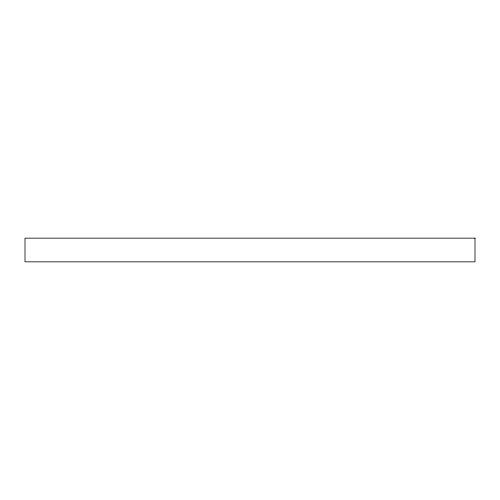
<?xml version="1.0" encoding="UTF-8"?>
<svg xmlns="http://www.w3.org/2000/svg" width="500" height="500" viewBox="0 0 500 500"><rect width="100%" height="100%" fill="white"/><g stroke="black" fill="none" stroke-linecap="round" stroke-linejoin="round"><path stroke-width="0.75" d="M475 238.156L25 238.156L25 261.844L475 261.844L475 238.156"/></g></svg>
